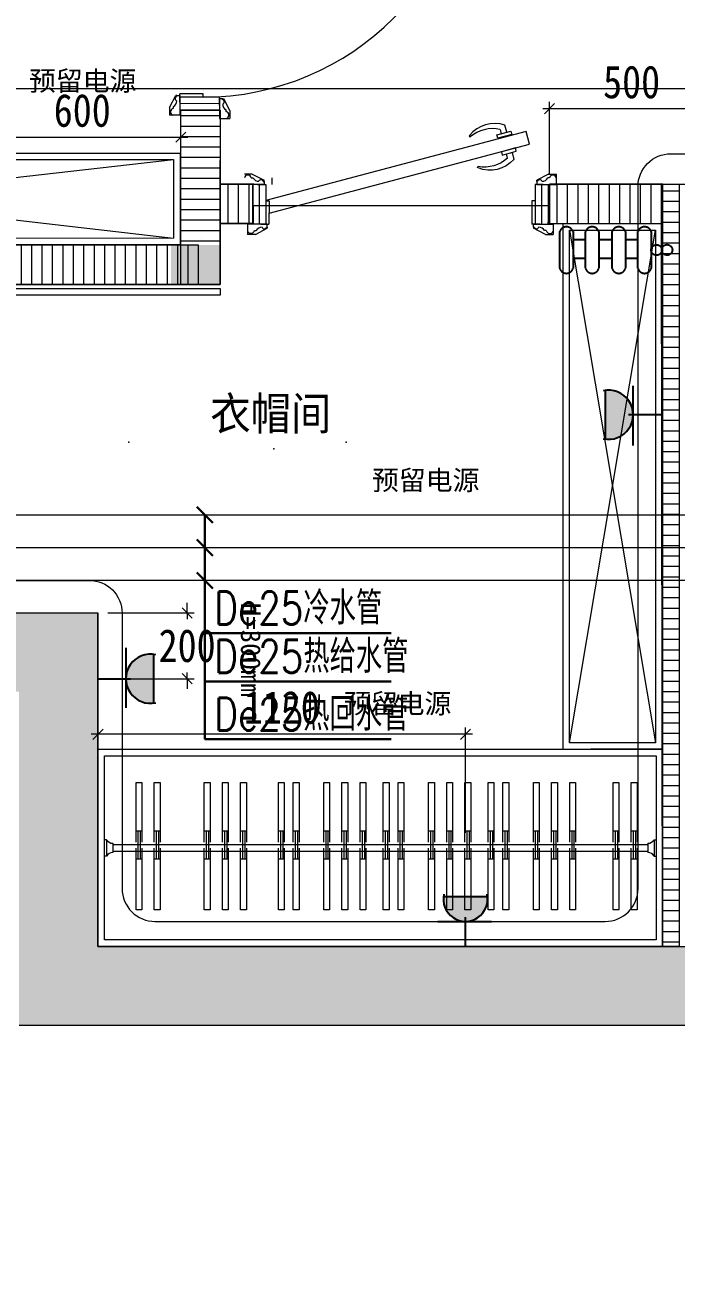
# Model space of a CAD drawing. Header units: millimetres. Extents: x -41640 to 3079702, y -5257903 to 68462.
# Drawn here: x 59280 to 61263, y 9339 to 13134 of the extents above; entities that cross this region are included whole.
import ezdxf

# ---------------------------------------------------------------- set-up
doc = ezdxf.new("R2010")
doc.units = ezdxf.units.MM
doc.header["$LTSCALE"] = 10
doc.linetypes.add('ACAD_ISO03W100', pattern=[30, 12, -18])
doc.linetypes.add('CONTINOUS', pattern=[0])
doc.layers.get('0').update_dxf_attribs({"color": 255})
doc.layers.get('Defpoints').update_dxf_attribs({"color": 255})
for name, color, linetype, lineweight in [('1强弱电插座尺寸', 5, 'Continuous', 0), ('1强电插座布线图', 1, 'Continuous', 30), ('1强电插座布置图', 1, 'Continuous', 30), ('1给水平面布置图', 4, 'Continuous', 13), ('浅线', 251, 'CONTINOUS', 0)]:
    doc.layers.add(name, color=color, linetype=linetype, lineweight=lineweight)
for name, color, linetype in [('2323', 4, 'Continuous'), ('LAYER2', 8, 'Continuous'), ('虚线', 7, 'Continuous')]:
    doc.layers.add(name, color=color, linetype=linetype)
doc.styles.add('_THVAC_DIM', font='SIMPLEX', dxfattribs={"width": 0.8, "height": 3.5, "bigfont": 'HZTXT'})
doc.styles.get("Standard").update_dxf_attribs({"font": ''})
doc.styles.add('夏建东', font='', dxfattribs={"width": 0.85})
doc.styles.get('Standard').set_extended_font_data('SimSun')
doc.styles.get('夏建东').set_extended_font_data('SimSun')
doc.dimstyles.new('g', dxfattribs={"dimtxt": 100, "dimasz": 31, "dimexe": 21, "dimexo": 30, "dimgap": 31, "dimtad": 1, "dimtih": 1, "dimtoh": 1, "dimdec": 0, "dimrnd": 10, "dimdsep": 46, "dimtxsty": '夏建东', "dimblk": 'OBLIQUE', "dimcen": 2.5, "dimdle": 21, "dimclrd": 5, "dimclre": 5, "dimclrt": 5, "dimadec": 0, "dimazin": 0, "dimtfac": 1, "dimtdec": 0, "dimtmove": 2, "dimatfit": 3, "dimldrblk": 'DOT', "dimfxl": 300, "dimlwd": -1, "dimlwe": -1, "dimarcsym": 1})

# ---------------------------------------------------------------- blocks, each defined once
blk = doc.blocks.new('_Oblique')
at = {"color": 0, "linetype": 'ByBlock', "lineweight": -2}
blk.add_line((-0.5, -0.5), (0.5, 0.5), dxfattribs=at)
blk = doc.blocks.new('*D937')
at = {"layer": '1强弱电插座尺寸', "color": 5, "ltscale": 0.01}
for p, q in [((59774.1, 11344.8), (59774.1, 11375.8)), ((59532.6, 11344.8), (59795.1, 11344.8)), ((59774.1, 11344.8), (59774.1, 11325.8)), ((59774.1, 11144.8), (59774.1, 11163.8)), ((59532.6, 11144.8), (59795.1, 11144.8)), ((59774.1, 11144.8), (59774.1, 11113.8))]:
    blk.add_line(p, q, dxfattribs=at)
at = {"layer": 'Defpoints', "color": 0, "linetype": 'ByBlock', "lineweight": 30, "ltscale": 0.01}
for p in [(59502.6, 11344.8), (59502.6, 11144.8), (59774.1, 11144.8)]:
    blk.add_point(p, dxfattribs=at)
at = {"layer": '1强弱电插座尺寸', "color": 5, "linetype": 'ByBlock', "ltscale": 0.01, "xscale": 31, "yscale": 31, "zscale": 31}
for p, rotation in [((59774.1, 11344.8), 270), ((59774.1, 11144.8), 90)]:
    blk.add_blockref('_Oblique', p, dxfattribs=dict(at, rotation=rotation))
at = {"layer": '1强弱电插座尺寸', "color": 5, "linetype": 'ByBlock', "lineweight": 13, "ltscale": 0.01, "insert": (59774.1, 11244.8), "char_height": 100, "attachment_point": 5, "style": '夏建东'}
blk.add_mtext('200', dxfattribs=at)
blk = doc.blocks.new('_Dot')
at = {"color": 0, "linetype": 'ByBlock', "lineweight": -2}
blk.add_line((-0.5, 0), (-1, 0), dxfattribs=at)
at = {"color": 0, "linetype": 'ByBlock', "const_width": 0.5}
blk.add_lwpolyline([(-0.25, 0, 1), (0.25, 0, 1)], format="xyb", close=True, dxfattribs=at)
blk = doc.blocks.new('*D939')
at = {"layer": '1强弱电插座尺寸', "color": 5, "ltscale": 0.01}
for p, q in [((61398.3, 12879.4), (60856.6, 12879.4)), ((60877.6, 12679), (60877.6, 12900.4)), ((61377.3, 12679.8), (61377.3, 12900.4))]:
    blk.add_line(p, q, dxfattribs=at)
at = {"layer": 'Defpoints', "color": 0, "linetype": 'ByBlock', "lineweight": 30, "ltscale": 0.01}
for p in [(60877.6, 12879.4), (60877.6, 12649), (61377.3, 12649.8)]:
    blk.add_point(p, dxfattribs=at)
at = {"layer": '1强弱电插座尺寸', "color": 5, "linetype": 'ByBlock', "ltscale": 0.01, "xscale": 31, "yscale": 31, "zscale": 31, "rotation": 180}
blk.add_blockref('_Oblique', (60877.6, 12879.4), dxfattribs=at)
at = {"layer": '1强弱电插座尺寸', "color": 5, "linetype": 'ByBlock', "ltscale": 0.01, "xscale": 31, "yscale": 31, "zscale": 31}
blk.add_blockref('_Oblique', (61377.3, 12879.4), dxfattribs=at)
at = {"layer": '1强弱电插座尺寸', "color": 5, "linetype": 'ByBlock', "lineweight": 13, "ltscale": 0.01, "insert": (61127.4, 12960.4), "char_height": 100, "attachment_point": 5, "style": '夏建东'}
blk.add_mtext('500', dxfattribs=at)
blk = doc.blocks.new('强电插座')
at = {"lineweight": 0}
h = blk.add_hatch(color=12, dxfattribs=at)
h.set_gradient(color1=(216, 3, 3), color2=(230, 5, 5), tint=1, name='CYLINDER')
h.paths.add_polyline_path([(88497.8, 75989.2, 1.129445), (88497.8, 75909.4)])
at = {"layer": '2323', "color": 1}
for p, q in [((88452.6, 75999.6), (88452.6, 75902)), ((88497.8, 75989.2), (88497.8, 75909.4)), ((88407.2, 75949.3), (88460.4, 75949.3))]:
    blk.add_line(p, q, dxfattribs=at)
blk.add_arc((88492.9, 75949.3), 40.2, 77.2553, 282.7447, dxfattribs=at)
at = {"layer": 'LAYER2', "color": 1, "ltscale": 20}
blk.add_line((88456.4, 75966.1), (88456.4, 75966.1), dxfattribs=at)
blk = doc.blocks.new('syredy')
at = {"layer": '虚线', "color": 250, "linetype": 'ACAD_ISO03W100'}
for p, q in [((476206.7, 219636.2), (476206.7, 219747.9)), ((476247.2, 219747.9), (476247.2, 219636.2)), ((476285.3, 219636.2), (476285.3, 219747.9)), ((476325.8, 219747.9), (476325.8, 219636.2)), ((476366.3, 219636.2), (476366.3, 219747.9)), ((476406.8, 219747.9), (476406.8, 219636.2)), ((476444.9, 219636.2), (476444.9, 219747.9)), ((476485.4, 219747.9), (476485.4, 219636.2)), ((476247.2, 219724.3), (476285.3, 219724.3)), ((476325.8, 219724.3), (476366.3, 219724.3)), ((476406.8, 219724.3), (476444.9, 219724.3)), ((476247.2, 219667.2), (476285.3, 219667.2)), ((476325.8, 219667.2), (476366.3, 219667.2)), ((476406.8, 219667.2), (476444.9, 219667.2))]:
    blk.add_line(p, q, dxfattribs=at)
for centre, major_axis, start_param, end_param in [((476226.9, 219741.2), (-15.1, -15.1), 2.677764, 5.176218), ((476226.9, 219741.2), (-15.1, -15.1), 2.677764, 5.176218), ((476305.5, 219741.2), (15.1, -15.1), 1.106968, 3.605421), ((476305.5, 219741.2), (15.1, -15.1), 1.106968, 3.605421), ((476386.5, 219741.2), (-15.1, -15.1), 2.677764, 5.176218), ((476386.5, 219741.2), (-15.1, -15.1), 2.677764, 5.176218), ((476465.1, 219741.2), (-15.1, -15.1), 2.677764, 5.176218), ((476465.1, 219741.2), (-15.1, -15.1), 2.677764, 5.176218), ((476501.4, 219691.9), (-11.4, -11.4), 5.497787, 11.780972), ((476501.4, 219691.9), (-11.4, -11.4), 5.497787, 11.780972), ((476533.5, 219692.2), (11.4, -11.4), 3.926991, 10.210176), ((476226.9, 219642), (14.9, -14.9), 4.207775, 6.787799), ((476226.9, 219642), (14.9, -14.9), 4.207775, 6.787799), ((476305.5, 219642), (-14.9, -14.9), 5.778572, 8.358595), ((476305.5, 219642), (-14.9, -14.9), 5.778572, 8.358595), ((476386.5, 219642), (-14.9, -14.9), 5.778572, 8.358595), ((476386.5, 219642), (-14.9, -14.9), 5.778572, 8.358595), ((476465.1, 219642), (14.9, -14.9), 4.207775, 6.787799), ((476465.1, 219642), (14.9, -14.9), 4.207775, 6.787799)]:
    blk.add_ellipse(centre, major_axis=major_axis, ratio=1, start_param=start_param, end_param=end_param, dxfattribs=at)
blk = doc.blocks.new('*D1041')
at = {"layer": '1强弱电插座尺寸', "color": 5}
for p, q in [((60642.5, 10975.6), (59481.6, 10975.6)), ((59502.6, 10675.6), (59502.6, 10996.6)), ((60621.5, 10675.6), (60621.5, 10996.6))]:
    blk.add_line(p, q, dxfattribs=at)
at = {"layer": 'Defpoints', "color": 0, "linetype": 'Continuous', "lineweight": 30}
for p in [(59502.6, 10975.6), (59502.6, 10329.8), (60621.5, 10329.8, 0)]:
    blk.add_point(p, dxfattribs=at)
at = {"layer": '1强弱电插座尺寸', "color": 5, "linetype": 'Continuous', "xscale": 31, "yscale": 31, "zscale": 31, "rotation": 180}
blk.add_blockref('_Oblique', (59502.6, 10975.6), dxfattribs=at)
at = {"layer": '1强弱电插座尺寸', "color": 5, "linetype": 'Continuous', "xscale": 31, "yscale": 31, "zscale": 31}
blk.add_blockref('_Oblique', (60621.5, 10975.6), dxfattribs=at)
at = {"layer": '1强弱电插座尺寸', "color": 5, "linetype": 'Continuous', "lineweight": 30, "insert": (60062.1, 11056.6), "char_height": 100, "attachment_point": 5, "style": '夏建东'}
blk.add_mtext('1120', dxfattribs=at)
blk = doc.blocks.new('*D1042')
at = {"layer": '1强弱电插座尺寸', "color": 5}
for p, q in [((59133.7, 12792.8), (59775.7, 12792.8)), ((59154.7, 12492.8), (59154.7, 12813.8)), ((59754.7, 12494.8), (59754.7, 12813.8))]:
    blk.add_line(p, q, dxfattribs=at)
at = {"layer": 'Defpoints', "color": 0, "linetype": 'Continuous', "lineweight": 30}
for p in [(59754.7, 12792.8), (59154.7, 12452.4), (59754.7, 12464.8)]:
    blk.add_point(p, dxfattribs=at)
at = {"layer": '1强弱电插座尺寸', "color": 5, "linetype": 'Continuous', "xscale": 31, "yscale": 31, "zscale": 31, "rotation": 180}
blk.add_blockref('_Oblique', (59154.7, 12792.8), dxfattribs=at)
at = {"layer": '1强弱电插座尺寸', "color": 5, "linetype": 'Continuous', "xscale": 31, "yscale": 31, "zscale": 31}
blk.add_blockref('_Oblique', (59754.7, 12792.8), dxfattribs=at)
at = {"layer": '1强弱电插座尺寸', "color": 5, "linetype": 'Continuous', "lineweight": 30, "insert": (59454.7, 12873.8), "char_height": 100, "attachment_point": 5, "style": '夏建东'}
blk.add_mtext('600', dxfattribs=at)

msp = doc.modelspace()

# ---------------------------------------------------------------- hatches: boundary and pattern name
at = {"layer": '浅线', "ltscale": 0.5}
h = msp.add_hatch(color=256, dxfattribs=at)
h.dxf.hatch_style = 1
h.paths.add_polyline_path([(64062.6, 17439.8), (64062.6, 17199.8), (65335.6, 17199.8), (65335.6, 10329.8), (59502.6, 10329.8), (59502.6, 11344.8), (57672.6, 11344.8), (57672.6, 11324.8), (57672.6, 11104.8), (59262.6, 11104.8), (59262.6, 10089.8), (65575.6, 10089.8), (65575.6, 17439.8)])
h = msp.add_hatch(dxfattribs=at)
h.set_pattern_fill('ANSI31', color=256, scale=10, angle=135)
h.set_pattern_definition([(180, (-413700.114, -221520.004), (-5e-15, -31.75), [])])
h.paths.add_polyline_path([(52107.6, 17206.2), (52171.9, 17206.2), (52171.9, 16928.2), (52107.6, 16928.2)])
h.paths.add_polyline_path([(52297.6, 17199.8), (52347.6, 17199.8), (52347.6, 16921.8), (52297.6, 16921.8)])
h.paths.add_polyline_path([(59754.8, 12873.1), (59874.8, 12876.6), (59874.6, 12463.5), (59754.6, 12460)])
h = msp.add_hatch(dxfattribs=at)
h.set_pattern_fill('ANSI31', color=256, scale=10, angle=135)
h.set_pattern_definition([(180, (-413964.42, -221526.447), (-5e-15, -31.75), [])])
h.paths.add_polyline_path([(52137.6, 13009.8), (52347.6, 13009.8), (52347.6, 12319.8), (52137.6, 12319.8)])
h.paths.add_polyline_path([(59837.7, 13774.8), (59957.7, 13774.8), (59957.6, 13874.8), (59837.6, 13874.8)])
edge = h.paths.add_edge_path()
edge.add_line((52397.6, 7529.8), (52347.6, 7529.8))
edge.add_line((52347.6, 7529.8), (52347.6, 10679.8))
edge.add_line((52347.6, 10679.8), (52227.6, 10679.8))
edge.add_line((52227.6, 10679.8), (52227.6, 10329.8))
h.paths.add_polyline_path([(59837.7, 13774.8), (59957.7, 13774.8), (59957.6, 13874.8), (59837.6, 13874.8)])
h = msp.add_hatch(dxfattribs=at)
h.set_pattern_fill('ANSI31', color=256, scale=10, angle=45)
h.set_pattern_definition([(90, (-413747.42, -221526.447), (-31.75, 5e-15), [])])
h.paths.add_polyline_path([(59975.4, 12649), (59874.6, 12649), (59874.6, 12529.8), (59975.4, 12529.8)])
h = msp.add_hatch(dxfattribs=at)
h.set_pattern_fill('ANSI31', color=256, scale=10, angle=45)
h.set_pattern_definition([(90, (-414047.42, -221526.447), (-31.75, 5e-15), [])])
edge = h.paths.add_edge_path()
edge.add_line((61222.6, 12649.8), (60877.6, 12649.8))
edge.add_line((60877.6, 12649.8), (60877.6, 12529.8))
edge.add_line((60877.6, 12529.8), (61222.6, 12529.8))
h = msp.add_hatch(dxfattribs=at)
h.set_pattern_fill('ANSI31', color=256, scale=10, angle=135)
h.set_pattern_definition([(180, (-414047.42, -221526.447), (-5e-15, -31.75), [])])
h.paths.add_polyline_path([(61222.6, 12649.8), (61272.6, 12649.8), (61272.6, 10329.8), (61222.6, 10329.8)])
h.paths.add_polyline_path([(61720.6, 12649.8), (61770.6, 12649.8), (61770.6, 11339.8), (61720.6, 11339.8)])
h = msp.add_hatch(dxfattribs=at)
h.set_pattern_fill('ANSI31', color=256, scale=10, angle=45)
h.set_pattern_definition([(90, (-413964.415, -221604.007), (-31.75, 5e-15), [])])
h.paths.add_polyline_path([(57672.6, 12464.8), (59807.6, 12464.8), (59807.6, 12344.8), (57672.6, 12344.8)])
h = msp.add_hatch(color=256, dxfattribs=at)
h.dxf.hatch_style = 1
h.paths.add_polyline_path([(59874.6, 12344.1), (59874.6, 12464.8), (59724.6, 12464.8), (59724.6, 12344.1)])

# ---------------------------------------------------------------- linework, layer by layer
at = {"layer": '1强电插座布线图', "lineweight": 0, "ltscale": 0.1}
msp.add_lwpolyline([(59154.7, 12663.5), (59154.7, 12337.2, -0.414214), (59054.7, 12237.2), (57880.9, 12237.2, 0.414214), (57780.9, 12137.2), (57780.9, 11544, 0.414214), (57880.9, 11444), (59476.2, 11444, -0.414214), (59576.2, 11344), (59576.2, 10505.9, 0.414214), (59676.2, 10405.9), (61046.9, 10405.9, 0.414214), (61146.9, 10505.9), (61146.9, 12642.5, -0.414214), (61246.9, 12742.5), (65144.5, 12742.5, 0.414214), (65244.5, 12842.5), (65244.5, 16771.5), (64711.7, 17102.9), (61028.1, 17102.9), (61028.1, 14692.5, -0.414214), (60928.1, 14592.5), (60690.2, 14592.5)], format="xyb", dxfattribs=at)
at = {"layer": '1强电插座布线图', "color": 2, "lineweight": 0, "ltscale": 0.1}
msp.add_lwpolyline([(63219.3, 10372.6), (63219.3, 12840.1, 0.414214), (63119.3, 12940.1), (57295.7, 12940.1, 0.414214), (57195.7, 12840.1), (57195.7, 10614.4, -0.414214), (57095.7, 10514.4), (53603.5, 10514.4)], format="xyb", dxfattribs=at)
at = {"layer": '1给水平面布置图', "color": 1, "lineweight": 0, "ltscale": 0.1}
msp.add_lwpolyline([(50013.6, 16389.5), (50013.6, 11543.6), (64745.6, 11543.6), (64745.6, 11443.6), (49905.6, 11443.6), (49905.6, 13173.6)], dxfattribs=at)
at = {"layer": '1给水平面布置图', "linetype": 'Continuous', "lineweight": 30}
for points in [[(59803.2, 11668.2), (59852.6, 11618.9)], [(59827.9, 10960.4), (59827.9, 11643.6)], [(59803.2, 11568.2), (59852.6, 11518.9)], [(59803.2, 11468.2), (59852.6, 11418.9)], [(59827.9, 11283.2), (59979.4, 11283.2), (60394.8, 11283.2)], [(59827.9, 11136.1), (59979.4, 11136.1), (60395.5, 11136.1)], [(59827.9, 10960.4), (59979.4, 10960.4), (60395.5, 10960.4)]]:
    msp.add_lwpolyline(points, dxfattribs=at)
at = {"layer": '1给水平面布置图', "lineweight": 0, "ltscale": 0.1}
msp.add_lwpolyline([(50113.6, 11643.6), (63453.6, 11643.6)], dxfattribs=at)
at = {"layer": '浅线', "ltscale": 0.5}
for p, q in [((59720.3, 12883.5), (59739.4, 12919.8)), ((59742.8, 12919.8), (59739.4, 12919.8)), ((59742.8, 12917.3), (59742.8, 12919.8)), ((59742.8, 12919.8), (59752, 12919.8)), ((59752, 12919.8), (59752, 12924.9)), ((59822.7, 12924.8), (59752, 12924.9)), ((59752, 12919.8), (59752, 12859.8)), ((59752, 12919.8), (59752, 12919.8)), ((59752, 12899.8), (59752, 12919.8)), ((59872.7, 12914.8), (59752, 12914.9)), ((59822.7, 12934.8), (59822.7, 12934.8)), ((59822.7, 12914.8), (59822.7, 12924.8)), ((59822.7, 12914.8), (59822.7, 12924.7)), ((59872.7, 12894.1), (59872.7, 12914.8)), ((59872.7, 12909.8), (59872.7, 12849.8)), ((59881.9, 12909.8), (59872.7, 12909.8)), ((59872.7, 12909.8), (59872.7, 12909.8)), ((59872.7, 12889.8), (59872.7, 12909.8)), ((59881.9, 12907.4), (59881.9, 12909.8)), ((59881.9, 12909.8), (59885.3, 12909.8)), ((59904.4, 12873.6), (59885.3, 12909.8)), ((59720.3, 12883.5), (59720.3, 12859.8)), ((59732.2, 12880.7), (59732.2, 12886)), ((59872.7, 12894.8), (59752, 12894.9)), ((59872.7, 12874.8), (59752, 12874.9)), ((59754.8, 12874.9), (59874.8, 12874.9)), ((59892.5, 12870.8), (59892.5, 12876)), ((59904.4, 12873.6), (59904.4, 12849.8)), ((59732, 12859.8), (59720.3, 12859.8)), ((59752, 12859.8), (59732, 12859.8)), ((59872.7, 12849.8), (59892.7, 12849.8)), ((59892.7, 12849.8), (59904.4, 12849.8)), ((60747.1, 12807.9), (60741.5, 12829.1)), ((60806, 12810), (60013.5, 12599.8)), ((60717.4, 12800), (60759.9, 12811.3)), ((60720.1, 12789.8), (60717.4, 12800)), ((60762.6, 12801.1), (60720.1, 12789.8)), ((60726.7, 12816.3), (60730.1, 12803.4)), ((60730.1, 12803.4), (60747.1, 12807.9)), ((60759.9, 12811.3), (60762.6, 12801.1)), ((60816.3, 12771.4), (60806, 12810)), ((60023.7, 12561.1), (60816.3, 12771.4)), ((60773.5, 12760), (60731, 12748.7)), ((60776.2, 12749.8), (60773.5, 12760)), ((57672.6, 12743.8), (59752.6, 12743.8)), ((57692.6, 12723.8), (59732.6, 12725)), ((57692.6, 12492.3), (59732.6, 12725)), ((57692.6, 12723.8), (59732.6, 12485.1)), ((59732.6, 12725.1), (59732.6, 12485.1)), ((59752.6, 12743.8), (59752.6, 12464.8)), ((59752.6, 12725), (59753, 12725)), ((60731, 12748.7), (60733.7, 12738.5)), ((60733.7, 12738.5), (60776.2, 12749.8)), ((60746.4, 12741.9), (60763.4, 12746.4)), ((60749.9, 12729), (60746.4, 12741.9)), ((60763.4, 12746.4), (60769.1, 12725.2)), ((59972.2, 12680.7), (59948.4, 12680.7)), ((59972.2, 12680.7), (60008.4, 12661.6)), ((60874.6, 12680.7), (60838.4, 12661.6)), ((60874.6, 12680.7), (60898.4, 12680.7)), ((60898.4, 12669), (60898.4, 12680.7)), ((59977.5, 12649.8), (59874.6, 12649.8)), ((60008.4, 12649), (59948.4, 12649)), ((59969.4, 12668.8), (59974.6, 12668.8)), ((59973.4, 12649), (59973.3, 12528.3)), ((59988.4, 12649), (60008.4, 12649)), ((59992.7, 12649), (60013.4, 12649)), ((59993.4, 12649), (59993.3, 12528.3)), ((60005.9, 12658.2), (60008.4, 12658.2)), ((60008.4, 12658.2), (60008.4, 12661.6)), ((60008.4, 12658.2), (60008.4, 12649)), ((60008.4, 12649), (60008.4, 12649)), ((60013.4, 12649), (60013.3, 12528.3)), ((60033.4, 12649), (60033.4, 12669)), ((60833.4, 12649), (60833.3, 12528.3)), ((60854.2, 12649), (60833.4, 12649)), ((60838.4, 12658.2), (60838.4, 12661.6)), ((60840.9, 12658.2), (60838.4, 12658.2)), ((60838.4, 12658.2), (60838.4, 12649)), ((60838.4, 12649), (60898.4, 12649)), ((60838.4, 12649), (60838.4, 12649)), ((60858.4, 12649), (60838.4, 12649)), ((60853.4, 12649), (60853.3, 12528.3)), ((60877.4, 12668.8), (60872.2, 12668.8)), ((60873.4, 12649), (60873.3, 12528.3)), ((60877.5, 12649.8), (61770.6, 12649.8)), ((60898.4, 12649), (60898.4, 12669)), ((61222.6, 10329.8), (61222.6, 12649.8)), ((60013.4, 12599), (60023.3, 12599)), ((60013.4, 12599), (60023.4, 12599)), ((60023.4, 12599), (60023.3, 12528.3)), ((60823.4, 12599), (60823.3, 12528.3)), ((60833.4, 12599), (60823.4, 12599)), ((60833.4, 12599), (60823.6, 12599)), ((60018.2, 12528.3), (59958.2, 12528.3)), ((59958.2, 12528.3), (59958.2, 12508.3)), ((59998.2, 12528.3), (60018.2, 12528.3)), ((60018.2, 12519.1), (60018.2, 12528.3)), ((60018.2, 12528.3), (60018.2, 12528.3)), ((60018.2, 12528.3), (60023.3, 12528.3)), ((60828.5, 12528.3), (60823.3, 12528.3)), ((60828.5, 12528.3), (60888.5, 12528.3)), ((60828.5, 12519.1), (60828.5, 12528.3)), ((60828.5, 12528.3), (60828.5, 12528.3)), ((60848.5, 12528.3), (60828.5, 12528.3)), ((60888.5, 12528.3), (60888.5, 12508.3)), ((60918.5, 12529.8), (61220.6, 12529.8)), ((60918.5, 10929.8), (60918.5, 12529.8)), ((61220.6, 12529.8), (61220.6, 10929.8)), ((59958.2, 12508.3), (59958.2, 12496.6)), ((59981.9, 12496.6), (59958.2, 12496.6)), ((59979.1, 12508.5), (59984.3, 12508.5)), ((59981.9, 12496.6), (60018.2, 12515.7)), ((60015.7, 12519.1), (60018.2, 12519.1)), ((60018.2, 12519.1), (60018.2, 12515.7)), ((60830.9, 12519.1), (60828.5, 12519.1)), ((60828.5, 12519.1), (60828.5, 12515.7)), ((60864.7, 12496.6), (60828.5, 12515.7)), ((60867.5, 12508.5), (60862.3, 12508.5)), ((60864.7, 12496.6), (60888.5, 12496.6)), ((60888.5, 12508.3), (60888.5, 12496.6)), ((60938.5, 12509.8), (61200.6, 12509.8)), ((60938.5, 10949.8), (60938.5, 12509.8)), ((60938.5, 12509.8), (61200.6, 10949.8)), ((60938.5, 10949.8), (61200.6, 12509.8)), ((61200.6, 12509.8), (61200.6, 10949.8)), ((59752.6, 12464.8), (57672.6, 12464.8)), ((59732.6, 12485), (57692.6, 12483.8)), ((59817.6, 12485.1), (59817.6, 12485.1)), ((58272.6, 12332.4), (59874.6, 12332.4)), ((59874.6, 12312.4), (58272.6, 12312.4)), ((59874.6, 12332.4), (59874.6, 12312.4)), ((57672.6, 11344.8), (59502.6, 11344.8)), ((59502.6, 10329.8), (59502.6, 11344.8)), ((61200.6, 10949.8), (60938.5, 10949.8)), ((59502.6, 10929.8), (61221.5, 10929.8)), ((59502.6, 10929.8), (61221.5, 10929.8)), ((59502.6, 10329.8), (59502.6, 10929.8)), ((59522.6, 10909.8), (61201.7, 10909.8)), ((59522.6, 10349.8), (59522.6, 10909.8)), ((61221.5, 10929.8), (61003.5, 10929.8)), ((61201.7, 10909.8, 0), (61201.7, 10349.8, 0)), ((61221.5, 10929.8, 0), (61221.5, 10329.8, 0)), ((59618.5, 10647.2, 0), (59618.5, 10828.9, 0)), ((59618.5, 10828.9, 0), (59636.2, 10828.9, 0)), ((59636.2, 10828.9, 0), (59636.2, 10647.2, 0)), ((59673.8, 10647.2, 0), (59673.8, 10828.9, 0)), ((59673.8, 10828.9, 0), (59691.5, 10828.9, 0)), ((59691.5, 10828.9, 0), (59691.5, 10647.2, 0)), ((59826.4, 10647.2, 0), (59826.4, 10828.9, 0)), ((59826.4, 10828.9, 0), (59844.1, 10828.9, 0)), ((59844.1, 10828.9, 0), (59844.1, 10647.2, 0)), ((59881.7, 10647.2, 0), (59881.7, 10828.9, 0)), ((59881.7, 10828.9, 0), (59899.4, 10828.9, 0)), ((59899.4, 10828.9, 0), (59899.4, 10647.2, 0)), ((59937, 10647.2, 0), (59937, 10828.9, 0)), ((59937, 10828.9, 0), (59954.8, 10828.9, 0)), ((59954.8, 10828.9, 0), (59954.8, 10647.2, 0)), ((60052.2, 10647.2, 0), (60052.2, 10828.9, 0)), ((60052.2, 10828.9, 0), (60070, 10828.9, 0)), ((60070, 10828.9, 0), (60070, 10647.2, 0)), ((60097, 10647.2, 0), (60097, 10828.9, 0)), ((60097, 10828.9, 0), (60114.7, 10828.9, 0)), ((60114.7, 10828.9, 0), (60114.7, 10647.2, 0)), ((60190, 10647.2, 0), (60190, 10828.9, 0)), ((60190, 10828.9, 0), (60207.7, 10828.9, 0)), ((60207.7, 10828.9, 0), (60207.7, 10647.2, 0)), ((60245.3, 10647.2, 0), (60245.3, 10828.9, 0)), ((60245.3, 10828.9, 0), (60263, 10828.9, 0)), ((60263, 10828.9, 0), (60263, 10647.2, 0)), ((60300.6, 10647.2, 0), (60300.6, 10828.9, 0)), ((60300.6, 10828.9, 0), (60318.4, 10828.9, 0)), ((60318.4, 10828.9, 0), (60318.4, 10647.2, 0)), ((60371.4, 10647.2, 0), (60371.4, 10828.9, 0)), ((60371.4, 10828.9, 0), (60389.1, 10828.9, 0)), ((60389.1, 10828.9, 0), (60389.1, 10647.2, 0)), ((60416.2, 10647.2, 0), (60416.2, 10828.9, 0)), ((60416.2, 10828.9, 0), (60433.9, 10828.9, 0)), ((60433.9, 10828.9, 0), (60433.9, 10647.2, 0)), ((60509.1, 10647.2, 0), (60509.1, 10828.9, 0)), ((60509.1, 10828.9, 0), (60526.9, 10828.9, 0)), ((60526.9, 10828.9, 0), (60526.9, 10647.2, 0)), ((60564.5, 10647.2, 0), (60564.5, 10828.9, 0)), ((60564.5, 10828.9, 0), (60582.2, 10828.9, 0)), ((60582.2, 10828.9, 0), (60582.2, 10647.2, 0)), ((60619.8, 10647.2, 0), (60619.8, 10828.9, 0)), ((60619.8, 10828.9, 0), (60637.5, 10828.9, 0)), ((60637.5, 10828.9, 0), (60637.5, 10647.2, 0)), ((60690.6, 10647.2, 0), (60690.6, 10828.9, 0)), ((60690.6, 10828.9, 0), (60708.3, 10828.9, 0)), ((60708.3, 10828.9, 0), (60708.3, 10647.2, 0)), ((60735.4, 10647.2, 0), (60735.4, 10828.9, 0)), ((60735.4, 10828.9, 0), (60753.1, 10828.9, 0)), ((60753.1, 10828.9, 0), (60753.1, 10647.2, 0)), ((60828.3, 10647.2, 0), (60828.3, 10828.9, 0)), ((60828.3, 10828.9, 0), (60846, 10828.9, 0)), ((60846, 10828.9, 0), (60846, 10647.2, 0)), ((60883.6, 10647.2, 0), (60883.6, 10828.9, 0)), ((60883.6, 10828.9, 0), (60901.4, 10828.9, 0)), ((60901.4, 10828.9, 0), (60901.4, 10647.2, 0)), ((60939, 10647.2, 0), (60939, 10828.9, 0)), ((60939, 10828.9, 0), (60956.7, 10828.9, 0)), ((60956.7, 10828.9, 0), (60956.7, 10647.2, 0)), ((61071.2, 10647.2, 0), (61071.2, 10828.9, 0)), ((61071.2, 10828.9, 0), (61088.9, 10828.9, 0)), ((61088.9, 10828.9, 0), (61088.9, 10647.2, 0)), ((61126.5, 10647.2, 0), (61126.5, 10828.9, 0)), ((61126.5, 10828.9, 0), (61144.3, 10828.9, 0)), ((61144.3, 10828.9, 0), (61144.3, 10647.2, 0)), ((59636.2, 10680.8, 0), (59618.5, 10680.8, 0)), ((59624.4, 10680.8, 0), (59624.4, 10595.7, 0)), ((59631.4, 10680.8, 0), (59631.4, 10595.7, 0)), ((59691.5, 10680.8, 0), (59673.8, 10680.8, 0)), ((59679.7, 10680.8, 0), (59679.7, 10595.7, 0)), ((59686.7, 10680.8, 0), (59686.7, 10595.7, 0)), ((59844.1, 10680.8, 0), (59826.4, 10680.8, 0)), ((59832.3, 10680.8, 0), (59832.3, 10595.7, 0)), ((59839.3, 10680.8, 0), (59839.3, 10595.7, 0)), ((59899.4, 10680.8, 0), (59881.7, 10680.8, 0)), ((59887.6, 10680.8, 0), (59887.6, 10595.7, 0)), ((59894.6, 10680.8, 0), (59894.6, 10595.7, 0)), ((59954.8, 10680.8, 0), (59937, 10680.8, 0)), ((59943, 10680.8, 0), (59943, 10595.7, 0)), ((59950, 10680.8, 0), (59950, 10595.7, 0)), ((60070, 10680.8, 0), (60052.2, 10680.8, 0)), ((60058.2, 10680.8, 0), (60058.2, 10595.7, 0)), ((60065.2, 10680.8, 0), (60065.2, 10595.7, 0)), ((60114.7, 10680.8, 0), (60097, 10680.8, 0)), ((60102.9, 10680.8, 0), (60102.9, 10595.7, 0)), ((60109.9, 10680.8, 0), (60109.9, 10595.7, 0)), ((60207.7, 10680.8, 0), (60190, 10680.8, 0)), ((60195.9, 10680.8, 0), (60195.9, 10595.7, 0)), ((60202.9, 10680.8, 0), (60202.9, 10595.7, 0)), ((60263, 10680.8, 0), (60245.3, 10680.8, 0)), ((60251.2, 10680.8, 0), (60251.2, 10595.7, 0)), ((60258.2, 10680.8, 0), (60258.2, 10595.7, 0)), ((60318.4, 10680.8, 0), (60300.6, 10680.8, 0)), ((60306.5, 10680.8, 0), (60306.5, 10595.7, 0)), ((60313.6, 10680.8, 0), (60313.6, 10595.7, 0)), ((60389.1, 10680.8, 0), (60371.4, 10680.8, 0)), ((60377.3, 10680.8, 0), (60377.3, 10595.7, 0)), ((60384.3, 10680.8, 0), (60384.3, 10595.7, 0)), ((60433.9, 10680.8, 0), (60416.2, 10680.8, 0)), ((60422.1, 10680.8, 0), (60422.1, 10595.7, 0)), ((60429.1, 10680.8, 0), (60429.1, 10595.7, 0)), ((60526.9, 10680.8, 0), (60509.1, 10680.8, 0)), ((60515, 10680.8, 0), (60515, 10595.7, 0)), ((60522.1, 10680.8, 0), (60522.1, 10595.7, 0)), ((60582.2, 10680.8, 0), (60564.5, 10680.8, 0)), ((60570.4, 10680.8, 0), (60570.4, 10595.7, 0)), ((60577.4, 10680.8, 0), (60577.4, 10595.7, 0)), ((60637.5, 10680.8, 0), (60619.8, 10680.8, 0)), ((60625.7, 10680.8, 0), (60625.7, 10595.7, 0)), ((60632.7, 10680.8, 0), (60632.7, 10595.7, 0)), ((60708.3, 10680.8, 0), (60690.6, 10680.8, 0)), ((60696.5, 10680.8, 0), (60696.5, 10595.7, 0)), ((60703.5, 10680.8, 0), (60703.5, 10595.7, 0)), ((60753.1, 10680.8, 0), (60735.4, 10680.8, 0)), ((60741.3, 10680.8, 0), (60741.3, 10595.7, 0)), ((60748.3, 10680.8, 0), (60748.3, 10595.7, 0)), ((60846, 10680.8, 0), (60828.3, 10680.8, 0)), ((60834.2, 10680.8, 0), (60834.2, 10595.7, 0)), ((60841.2, 10680.8, 0), (60841.2, 10595.7, 0)), ((60901.4, 10680.8, 0), (60883.6, 10680.8, 0)), ((60889.6, 10680.8, 0), (60889.6, 10595.7, 0)), ((60896.6, 10680.8, 0), (60896.6, 10595.7, 0)), ((60956.7, 10680.8, 0), (60939, 10680.8, 0)), ((60944.9, 10680.8, 0), (60944.9, 10595.7, 0)), ((60951.9, 10680.8, 0), (60951.9, 10595.7, 0)), ((61088.9, 10680.8, 0), (61071.2, 10680.8, 0)), ((61077.1, 10680.8, 0), (61077.1, 10595.7, 0)), ((61084.1, 10680.8, 0), (61084.1, 10595.7, 0)), ((61144.3, 10680.8, 0), (61126.5, 10680.8, 0)), ((61132.4, 10680.8, 0), (61132.4, 10595.7, 0)), ((61139.4, 10680.8, 0), (61139.4, 10595.7, 0)), ((59528.6, 10654.8), (59522.6, 10654.8)), ((59528.6, 10654.8), (59522.6, 10654.8)), ((59528.6, 10654.8), (59528.6, 10604.8)), ((59528.6, 10654.8), (59528.6, 10604.8)), ((59547.6, 10643.8), (59547.6, 10615.8)), ((59547.6, 10643.8), (59547.6, 10615.8)), ((59547.6, 10640.1, 0), (61176.7, 10640.1, 0)), ((59618.5, 10440.8, 0), (59618.5, 10629.2, 0)), ((59636.2, 10629.2, 0), (59636.2, 10440.8, 0)), ((59673.8, 10440.8, 0), (59673.8, 10629.2, 0)), ((59691.5, 10629.2, 0), (59691.5, 10440.8, 0)), ((59826.4, 10440.8, 0), (59826.4, 10629.2, 0)), ((59844.1, 10629.2, 0), (59844.1, 10440.8, 0)), ((59881.7, 10440.8, 0), (59881.7, 10629.2, 0)), ((59899.4, 10629.2, 0), (59899.4, 10440.8, 0)), ((59937, 10440.8, 0), (59937, 10629.2, 0)), ((59954.8, 10629.2, 0), (59954.8, 10440.8, 0)), ((60052.2, 10440.8, 0), (60052.2, 10629.2, 0)), ((60070, 10629.2, 0), (60070, 10440.8, 0)), ((60097, 10440.8, 0), (60097, 10629.2, 0)), ((60114.7, 10629.2, 0), (60114.7, 10440.8, 0)), ((60190, 10440.8, 0), (60190, 10629.2, 0)), ((60207.7, 10629.2, 0), (60207.7, 10440.8, 0)), ((60245.3, 10440.8, 0), (60245.3, 10629.2, 0)), ((60263, 10629.2, 0), (60263, 10440.8, 0)), ((60300.6, 10440.8, 0), (60300.6, 10629.2, 0)), ((60318.4, 10629.2, 0), (60318.4, 10440.8, 0)), ((60371.4, 10440.8, 0), (60371.4, 10629.2, 0)), ((60389.1, 10629.2, 0), (60389.1, 10440.8, 0)), ((60416.2, 10440.8, 0), (60416.2, 10629.2, 0)), ((60433.9, 10629.2, 0), (60433.9, 10440.8, 0)), ((60509.1, 10440.8, 0), (60509.1, 10629.2, 0)), ((60526.9, 10629.2, 0), (60526.9, 10440.8, 0)), ((60564.5, 10440.8, 0), (60564.5, 10629.2, 0)), ((60582.2, 10629.2, 0), (60582.2, 10440.8, 0)), ((60619.8, 10440.8, 0), (60619.8, 10629.2, 0)), ((60637.5, 10629.2, 0), (60637.5, 10440.8, 0)), ((60690.6, 10440.8, 0), (60690.6, 10629.2, 0)), ((60708.3, 10629.2, 0), (60708.3, 10440.8, 0)), ((60735.4, 10440.8, 0), (60735.4, 10629.2, 0)), ((60753.1, 10629.2, 0), (60753.1, 10440.8, 0)), ((60828.3, 10440.8, 0), (60828.3, 10629.2, 0)), ((60846, 10629.2, 0), (60846, 10440.8, 0)), ((60883.6, 10440.8, 0), (60883.6, 10629.2, 0)), ((60901.4, 10629.2, 0), (60901.4, 10440.8, 0)), ((60939, 10440.8, 0), (60939, 10629.2, 0)), ((60956.7, 10629.2, 0), (60956.7, 10440.8, 0)), ((61071.2, 10440.8, 0), (61071.2, 10629.2, 0)), ((61088.9, 10629.2, 0), (61088.9, 10440.8, 0)), ((61126.5, 10440.8, 0), (61126.5, 10629.2, 0)), ((61144.3, 10629.2, 0), (61144.3, 10440.8, 0)), ((61176.7, 10643.8, 0), (61176.7, 10615.8, 0)), ((61176.7, 10643.8, 0), (61176.7, 10615.8, 0)), ((61195.7, 10654.8, 0), (61195.7, 10604.8, 0)), ((61195.7, 10654.8, 0), (61201.7, 10654.8, 0)), ((61195.7, 10654.8, 0), (61195.7, 10604.8, 0)), ((61195.7, 10654.8, 0), (61201.7, 10654.8, 0)), ((59528.6, 10604.8), (59522.6, 10604.8)), ((59528.6, 10604.8), (59522.6, 10604.8)), ((59547.6, 10620.1, 0), (61176.7, 10620.1, 0)), ((59636.2, 10595.7, 0), (59618.5, 10595.7, 0)), ((59691.5, 10595.7, 0), (59673.8, 10595.7, 0)), ((59844.1, 10595.7, 0), (59826.4, 10595.7, 0)), ((59899.4, 10595.7, 0), (59881.7, 10595.7, 0)), ((59954.8, 10595.7, 0), (59937, 10595.7, 0)), ((60070, 10595.7, 0), (60052.2, 10595.7, 0)), ((60114.7, 10595.7, 0), (60097, 10595.7, 0)), ((60207.7, 10595.7, 0), (60190, 10595.7, 0)), ((60263, 10595.7, 0), (60245.3, 10595.7, 0)), ((60318.4, 10595.7, 0), (60300.6, 10595.7, 0)), ((60389.1, 10595.7, 0), (60371.4, 10595.7, 0)), ((60433.9, 10595.7, 0), (60416.2, 10595.7, 0)), ((60526.9, 10595.7, 0), (60509.1, 10595.7, 0)), ((60582.2, 10595.7, 0), (60564.5, 10595.7, 0)), ((60637.5, 10595.7, 0), (60619.8, 10595.7, 0)), ((60708.3, 10595.7, 0), (60690.6, 10595.7, 0)), ((60753.1, 10595.7, 0), (60735.4, 10595.7, 0)), ((60846, 10595.7, 0), (60828.3, 10595.7, 0)), ((60901.4, 10595.7, 0), (60883.6, 10595.7, 0)), ((60956.7, 10595.7, 0), (60939, 10595.7, 0)), ((61088.9, 10595.7, 0), (61071.2, 10595.7, 0)), ((61144.3, 10595.7, 0), (61126.5, 10595.7, 0)), ((61195.7, 10604.8, 0), (61201.7, 10604.8, 0)), ((61195.7, 10604.8, 0), (61201.7, 10604.8, 0)), ((59636.2, 10440.8, 0), (59618.5, 10440.8, 0)), ((59691.5, 10440.8, 0), (59673.8, 10440.8, 0)), ((59844.1, 10440.8, 0), (59826.4, 10440.8, 0)), ((59899.4, 10440.8, 0), (59881.7, 10440.8, 0)), ((59954.8, 10440.8, 0), (59937, 10440.8, 0)), ((60070, 10440.8, 0), (60052.2, 10440.8, 0)), ((60114.7, 10440.8, 0), (60097, 10440.8, 0)), ((60207.7, 10440.8, 0), (60190, 10440.8, 0)), ((60263, 10440.8, 0), (60245.3, 10440.8, 0)), ((60318.4, 10440.8, 0), (60300.6, 10440.8, 0)), ((60389.1, 10440.8, 0), (60371.4, 10440.8, 0)), ((60433.9, 10440.8, 0), (60416.2, 10440.8, 0)), ((60526.9, 10440.8, 0), (60509.1, 10440.8, 0)), ((60582.2, 10440.8, 0), (60564.5, 10440.8, 0)), ((60637.5, 10440.8, 0), (60619.8, 10440.8, 0)), ((60708.3, 10440.8, 0), (60690.6, 10440.8, 0)), ((60753.1, 10440.8, 0), (60735.4, 10440.8, 0)), ((60846, 10440.8, 0), (60828.3, 10440.8, 0)), ((60901.4, 10440.8, 0), (60883.6, 10440.8, 0)), ((60956.7, 10440.8, 0), (60939, 10440.8, 0)), ((61088.9, 10440.8, 0), (61071.2, 10440.8, 0)), ((61144.3, 10440.8, 0), (61126.5, 10440.8, 0)), ((59502.6, 10329.8), (65335.6, 10329.8)), ((61221.5, 10329.8), (59502.6, 10329.8)), ((61201.7, 10349.8), (59522.6, 10349.8)), ((59262.6, 10089.8), (65575.6, 10089.8))]:
    msp.add_line(p, q, dxfattribs=at)
for points in [[(59754.8, 12874.9), (59874.8, 12874.9), (59874.6, 12344.1), (59754.6, 12344.1)], [(59975.4, 12649), (59874.6, 12649), (59874.6, 12529.8), (59975.4, 12529.8)], [(61222.6, 12649.8), (61272.6, 12649.8), (61272.6, 10329.8), (61222.6, 10329.8)], [(57672.6, 12464.8), (59807.6, 12464.8), (59807.6, 12344.8), (57672.6, 12344.8)]]:
    msp.add_lwpolyline(points, close=True, dxfattribs=at)
for points in [[(57590.6, 12344.8), (59874.6, 12344.8), (59874.6, 12722.1)], [(57972.6, 12464.8), (59754.6, 12464.8), (59754.6, 12698.9)], [(61222.6, 12649.8), (60877.6, 12649.8), (60877.6, 12529.8), (61222.6, 12529.8)], [(59874.6, 12533.5), (59874.6, 12344.8), (57672.6, 12344.8), (57672.6, 11344.8), (59502.6, 11344.8), (59502.6, 10329.8), (61221.5, 10329.8), (61218.3, 12529.8), (60873.3, 12528.3), (60877.6, 12583.6), (59975.4, 12583.6), (59975.4, 12529.8), (59874.7, 12529.8)], [(58272.6, 11344.8), (59502.6, 11344.8), (59502.6, 10929.8)]]:
    msp.add_lwpolyline(points, dxfattribs=at)
for centre, radius, start, end in [((59822.7, 13734.8), 820, 270, 360), ((59744.9, 12910.4), 7.22, 106.8779, 247.8398), ((59879.8, 12900.5), 7.22, 292.1602, 73.1221), ((59734.6, 12869.8), 11.2, 102.8073, 243.0882), ((59721.6, 12903.6), 20.6, 300.8264, 0.2911), ((59903.1, 12893.7), 20.6, 179.7089, 239.1736), ((59890.7, 12860.3), 10.6, 280.5783, 80.2131), ((59958.9, 12667), 10.6, 9.7869, 169.4217), ((60887.9, 12667), 10.6, 10.5783, 170.2131), ((59992.2, 12679.4), 20.6, 210.8264, 270.2911), ((59999, 12656.1), 7.22, 16.8779, 157.8398), ((60847.8, 12656.1), 7.22, 22.1602, 163.1221), ((60854.6, 12679.4), 20.6, 269.7089, 329.1736), ((59968, 12511.8), 11.6, 211.1896, 343.2294), ((60002, 12497.9), 20.6, 89.7089, 149.1736), ((60008.8, 12521.2), 7.22, 202.1602, 343.1221), ((60837.8, 12521.2), 7.22, 196.8779, 337.8398), ((60844.6, 12497.9), 20.6, 30.8264, 90.2911), ((60878.4, 12510.9), 11.2, 192.8073, 333.0882), ((59547.6, 10665.7), 21.9, 209.9156, 269.9473), ((59547.6, 10665.7), 21.9, 209.9156, 269.9473), ((61176.7, 10665.7, 0), 21.9, 270.0527, 330.0844), ((61176.7, 10665.7, 0), 21.9, 270.0527, 330.0844), ((59547.6, 10593.8), 21.9, 90.0527, 150.0844), ((61176.7, 10593.8, 0), 21.9, 29.9156, 89.9473)]:
    msp.add_arc(centre, radius, start, end, dxfattribs=at)
for centre, major_axis, start_param, end_param in [((60710, 12737.6), (83.8, -48.6), 1.764562, 3.000974), ((60635.3, 12795.9), (1.8, -1.04), 2.873729, 5.638902), ((60704.3, 12712.1), (92.3, -53.5), 1.885046, 2.79053)]:
    msp.add_ellipse(centre, major_axis=major_axis, ratio=1, start_param=start_param, end_param=end_param, dxfattribs=at)
at = {"layer": '浅线', "ltscale": 0.5, "extrusion": (0, 0, -1)}
for centre, major_axis, start_param, end_param in [((60696.3, 12789.1), (48.6, 83.8), 1.766213, 3.002625), ((60678.8, 12808.5), (53.5, 92.3), 1.886697, 2.792182), ((60660.3, 12701.4), (1.04, 1.8), 2.87538, 5.640553)]:
    msp.add_ellipse(centre, major_axis=major_axis, ratio=1, start_param=start_param, end_param=end_param, dxfattribs=at)
at = {"layer": '浅线', "ltscale": 0.5}
for p in [(59596.5, 11864.8), (60037.9, 11844.8), (60258.5, 11864.8)]:
    msp.add_point(p, dxfattribs=at)

# ---------------------------------------------------------------- block references
at = {"layer": '1强电插座布置图', "color": 1, "linetype": 'ByBlock', "lineweight": 9}
for p, xscale, yscale, zscale, rotation in [((226010.7, 153519.7, 0), 1.864028126758058, 1.864028126758058, 1.864028126746416, 180), ((188036, -137984.3, 0), 1.67762531407061, 1.67762531407061, 1.677625314071775, 90)]:
    msp.add_blockref('强电插座', p, dxfattribs=dict(at, xscale=xscale, yscale=yscale, zscale=zscale, rotation=rotation))
at = {"layer": '1强电插座布置图', "color": 1, "linetype": 'ByBlock', "lineweight": 9, "xscale": 1.864028126758058, "yscale": 1.864028126758058, "zscale": 1.864028126746416}
msp.add_blockref('强电插座', (-105290.9, -130426.9), dxfattribs=at)
at = {"layer": '浅线', "ltscale": 0.5}
msp.add_blockref('syredy', (-415298.2, -207242.5), dxfattribs=at)

# ---------------------------------------------------------------- texts
at = {"layer": '1强弱电插座尺寸', "color": 1, "linetype": 'ByBlock', "lineweight": 9, "char_height": 60, "attachment_point": 9}
for s, insert, width, rotation in [('{\\fSimSun|b0|i0|c134|p2;预留电源}', (59619.8, 12927.7), 438.675, 360), ('{\\fSimSun|b0|i0|c134|p2;预留电源}', (60664.2, 11712.3), 438.675, 360), ('H=300mm', (59937, 11089.7), 325.854, 270), ('{\\fSimSun|b0|i0|c134|p2;预留电源}', (60578.7, 11032.6), 438.675, 360)]:
    msp.add_mtext(s, dxfattribs=dict(at, insert=insert, width=width, rotation=rotation))
at = {"layer": '1给水平面布置图', "linetype": 'Continuous', "lineweight": 30, "char_height": 100, "width": 1129.1, "attachment_point": 1, "style": '_THVAC_DIM'}
for s, insert in [('De25冷水管', (59857, 11409.7)), ('De25热给水管', (59857, 11262.6)), ('De25热回水管', (59857, 11086.9))]:
    msp.add_mtext(s, dxfattribs=dict(at, insert=insert))
at = {"layer": '浅线', "ltscale": 0.5, "insert": (59844.7, 12001.8), "char_height": 100, "attachment_point": 1, "style": '夏建东'}
msp.add_mtext_dynamic_manual_height_columns('{\\W0.9;衣帽间}', width=1397.063, gutter_width=12.5, heights=[0], dxfattribs=at)

# ---------------------------------------------------------------- dimensions: what is measured, and where the dimension line sits
at = {"layer": '1强弱电插座尺寸', "color": 4, "linetype": 'ByBlock', "lineweight": 13, "ltscale": 0.01}
dim = msp.add_linear_dim(base=(60877.6, 12879.4), p1=(61377.3, 12649.8), p2=(60877.6, 12649), dimstyle='g', dxfattribs=at)
dim.commit()
dim.dimension.update_dxf_attribs({"geometry": '*D939', "text_midpoint": (61127.4, 12960.4)})
at = {"layer": '1强弱电插座尺寸', "linetype": 'Continuous', "lineweight": 30}
for base, p1, p2, picture, middle in [((59754.7, 12792.8), (59154.7, 12452.4), (59754.7, 12464.8), '*D1042', (59454.7, 12873.8)), ((59502.6, 10975.6), (60621.5, 10329.8, 0), (59502.6, 10329.8), '*D1041', (60062.1, 11056.6))]:
    dim = msp.add_linear_dim(base=base, p1=p1, p2=p2, dimstyle='g', override={"dimfxlon": 1}, dxfattribs=at)
    dim.commit()
    dim.dimension.update_dxf_attribs({"geometry": picture, "text_midpoint": middle})
at = {"layer": '1强弱电插座尺寸', "color": 4, "linetype": 'ByBlock', "lineweight": 13, "ltscale": 0.01}
dim = msp.add_linear_dim(base=(59774.1, 11144.8), p1=(59502.6, 11344.8), p2=(59502.6, 11144.8), angle=90, dimstyle='g', dxfattribs=at)
dim.commit()
dim.dimension.update_dxf_attribs({"geometry": '*D937', "text_midpoint": (59774.1, 11244.8)})

doc.saveas('drawing.dxf')
